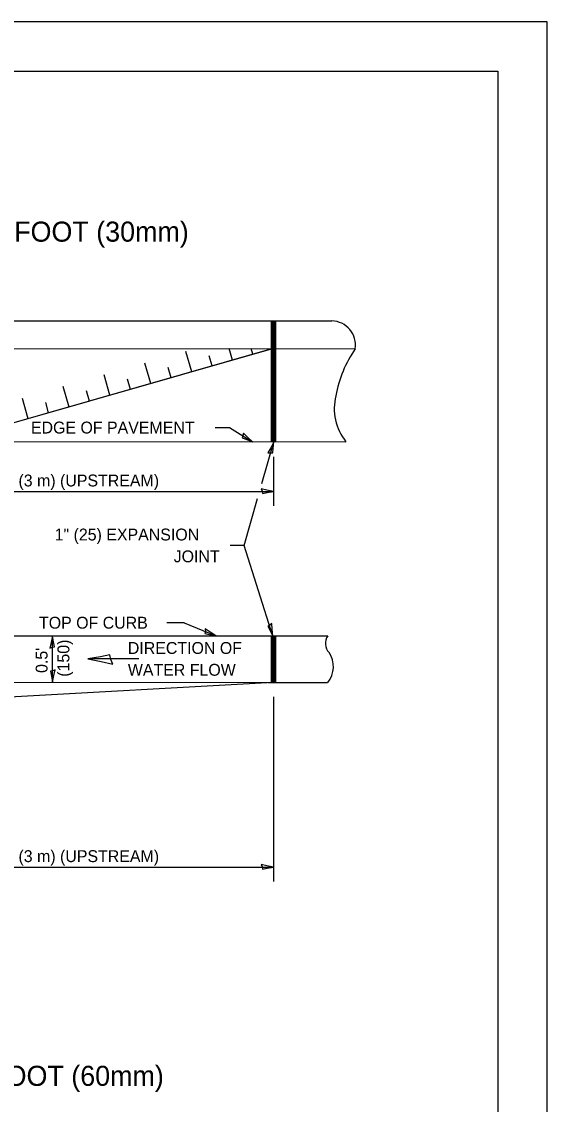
# Model space of a CAD drawing. Extents: x 99512 to 100192, y 99869 to 100309.
# Drawn here: x 100086.5 to 100192.5, y 100090.2 to 100308.6 of the extents above; entities that cross this region are included whole.
import ezdxf

# ---------------------------------------------------------------- set-up
doc = ezdxf.new("R2010")
doc.units = 0
for name, color, linetype in [('Design_EX_Roadway Dimensions', 7, 'Continuous'), ('Design_PR_Back of Gutter or Curb line', 7, 'Continuous'), ('Design_PR_Roadway Dimensions', 7, 'Continuous'), ('Design_PR_Roadway Notes', 7, 'Continuous'), ('Level 43', 7, 'Continuous'), ('Level 46', 7, 'Continuous'), ('Level 53', 7, 'Continuous'), ('Sheets_50 Reference Boundary', 7, 'Continuous'), ('Sheets_General Details', 7, 'Continuous'), ('Sheets_Printer Plotting Border', 7, 'Continuous'), ('Stage_Construction Traffic Control', 7, 'Continuous')]:
    doc.layers.add(name, color=color, linetype=linetype)

msp = doc.modelspace()

# ---------------------------------------------------------------- linework, layer by layer
at = {"layer": 'Design_PR_Back of Gutter or Curb line'}
for p, q in [((99974.53, 100248.38), (100149.05, 100248.27)), ((99974.53, 100248.38), (100149.05, 100248.27)), ((99969.83, 100242.76), (100153.75, 100242.64)), ((99969.83, 100242.76), (100153.75, 100242.64)), ((99971.7, 100224), (100151.88, 100223.88)), ((99971.7, 100224), (100151.88, 100223.88)), ((99973.44, 100184.83), (100148.19, 100184.72)), ((99973.44, 100184.83), (100148.19, 100184.72)), ((100137.23, 100175.33), (100073.39, 100171.81)), ((100137.23, 100175.33), (100073.39, 100171.81)), ((100136.19, 100175.35), (100148.15, 100175.34)), ((100136.19, 100175.35), (100148.15, 100175.34))]:
    msp.add_line(p, q, dxfattribs=at)
for centre, radius, start, end in [((100148.9, 100243.38), 4.9, 351.466, 88.2281), ((100148.9, 100243.38), 4.9, 351.466, 88.2281), ((100173.49, 100228.98), 24.01, 145.3081, 169.9192), ((100173.49, 100228.98), 24.01, 145.3081, 169.9192), ((100159.92, 100230.52), 10.42, 165.1701, 219.5055), ((100159.92, 100230.52), 10.42, 165.1701, 219.5055), ((100150.38, 100183.22), 2.66, 145.6045, 223.7643), ((100150.38, 100183.22), 2.66, 145.6045, 223.7643), ((100144.41, 100178.54), 4.95, 319.709, 34.9896), ((100144.41, 100178.54), 4.95, 319.709, 34.9896)]:
    msp.add_arc(centre, radius, start, end, dxfattribs=at)
at = {"layer": 'Design_PR_Roadway Notes'}
for p, q in [((100125.5, 100226.75), (100128.39, 100226.75)), ((100125.5, 100226.75), (100128.39, 100226.75)), ((100128.39, 100226.75), (100133.04, 100223.89)), ((100128.39, 100226.75), (100133.04, 100223.89)), ((100134.91, 100215.46), (100137.32, 100223.89)), ((100134.91, 100215.46), (100137.32, 100223.89)), ((100131.35, 100202.98), (100134.05, 100212.42)), ((100131.35, 100202.98), (100134.05, 100212.42)), ((100131.35, 100202.98), (100128.51, 100202.98)), ((100131.35, 100202.98), (100128.51, 100202.98)), ((100137.16, 100184.71), (100131.35, 100202.98)), ((100137.16, 100184.71), (100131.35, 100202.98)), ((100119.22, 100187.39), (100115.78, 100187.39)), ((100119.22, 100187.39), (100115.78, 100187.39)), ((100119.22, 100187.39), (100125.63, 100184.74)), ((100119.22, 100187.39), (100125.63, 100184.74)), ((100110.11, 100180.09), (100099.86, 100180.09)), ((100110.11, 100180.09), (100099.86, 100180.09))]:
    msp.add_line(p, q, dxfattribs=at)
for points in [[(100131.19, 100225.65), (100131.11, 100225.13), (100130.93, 100224.7), (100131.86, 100224.36), (100133.04, 100223.89), (100132.03, 100224.8)], [(100131.19, 100225.65), (100131.11, 100225.13), (100130.93, 100224.7), (100131.86, 100224.36), (100133.04, 100223.89), (100132.03, 100224.8)], [(100136.13, 100221.63), (100136.65, 100221.69), (100137.11, 100221.64), (100137.19, 100222.63), (100137.32, 100223.89), (100136.72, 100222.67)], [(100136.13, 100221.63), (100136.65, 100221.69), (100137.11, 100221.64), (100137.19, 100222.63), (100137.32, 100223.89), (100136.72, 100222.67)], [(100123.52, 100186.17), (100123.53, 100185.65), (100123.42, 100185.2), (100124.39, 100185.01), (100125.63, 100184.74), (100124.49, 100185.47)], [(100123.52, 100186.17), (100123.53, 100185.65), (100123.42, 100185.2), (100124.39, 100185.01), (100125.63, 100184.74), (100124.49, 100185.47)], [(100136.9, 100187.25), (100136.5, 100186.92), (100136.09, 100186.7), (100136.57, 100185.84), (100137.16, 100184.71), (100136.98, 100186.06)], [(100136.9, 100187.25), (100136.5, 100186.92), (100136.09, 100186.7), (100136.57, 100185.84), (100137.16, 100184.71), (100136.98, 100186.06)], [(100104.86, 100179.04), (100104.45, 100180), (100104.29, 100180.92), (100102.36, 100180.52), (100099.86, 100180.09), (100102.52, 100179.6)], [(100104.86, 100179.04), (100104.45, 100180), (100104.29, 100180.92), (100102.36, 100180.52), (100099.86, 100180.09), (100102.52, 100179.6)]]:
    msp.add_lwpolyline(points, close=True, dxfattribs=at)
at = {"layer": 'Level 43'}
for p, q in [((100137.24, 100220.84), (100137.24, 100211)), ((100137.24, 100220.84), (100137.24, 100211)), ((100061.79, 100213.88), (100137.24, 100213.88)), ((100061.79, 100213.88), (100137.24, 100213.88)), ((100092.71, 100175.37), (100092.71, 100184.76)), ((100092.71, 100175.37), (100092.71, 100184.76)), ((100137.24, 100172.46), (100137.24, 100135.21)), ((100137.24, 100172.46), (100137.24, 100135.21)), ((100060.78, 100138.1), (100137.24, 100138.1)), ((100060.78, 100138.1), (100137.24, 100138.1))]:
    msp.add_line(p, q, dxfattribs=at)
for points in [[(100134.75, 100214.4), (100134.95, 100213.92), (100135.03, 100213.46), (100135.99, 100213.66), (100137.24, 100213.88), (100135.91, 100214.12)], [(100134.75, 100214.4), (100134.95, 100213.92), (100135.03, 100213.46), (100135.99, 100213.66), (100137.24, 100213.88), (100135.91, 100214.12)], [(100092.19, 100182.26), (100092.67, 100182.46), (100093.13, 100182.54), (100092.93, 100183.51), (100092.71, 100184.76), (100092.47, 100183.42)], [(100092.19, 100182.26), (100092.67, 100182.46), (100093.13, 100182.54), (100092.93, 100183.51), (100092.71, 100184.76), (100092.47, 100183.42)], [(100093.24, 100177.87), (100092.76, 100177.67), (100092.29, 100177.59), (100092.5, 100176.62), (100092.71, 100175.37), (100092.96, 100176.71)], [(100093.24, 100177.87), (100092.76, 100177.67), (100092.29, 100177.59), (100092.5, 100176.62), (100092.71, 100175.37), (100092.96, 100176.71)], [(100134.75, 100138.62), (100134.95, 100138.14), (100135.03, 100137.68), (100135.99, 100137.88), (100137.24, 100138.1), (100135.91, 100138.34)], [(100134.75, 100138.62), (100134.95, 100138.14), (100135.03, 100137.68), (100135.99, 100137.88), (100137.24, 100138.1), (100135.91, 100138.34)]]:
    msp.add_lwpolyline(points, close=True, dxfattribs=at)
at = {"layer": 'Level 46'}
msp.add_line((100073.31, 100175.38), (100148.15, 100175.34), dxfattribs=at)
msp.add_line((100073.31, 100175.38), (100148.15, 100175.34), dxfattribs=at)
at = {"layer": 'Level 53'}
for p, q in [((100137.24, 100242.74), (100071.8, 100223.93)), ((100137.24, 100242.74), (100071.8, 100223.93)), ((100136.95, 100242.65), (100071.8, 100223.93)), ((100136.95, 100242.65), (100071.8, 100223.93)), ((100129.01, 100240.37), (100128.33, 100242.71)), ((100129.01, 100240.37), (100128.33, 100242.71)), ((100133.13, 100241.55), (100132.79, 100242.74)), ((100133.13, 100241.55), (100132.79, 100242.74)), ((100120.77, 100238), (100119.59, 100242.12)), ((100120.77, 100238), (100119.59, 100242.12)), ((100124.89, 100239.19), (100124.3, 100241.25)), ((100124.89, 100239.19), (100124.3, 100241.25)), ((100112.53, 100235.63), (100111.35, 100239.75)), ((100112.53, 100235.63), (100111.35, 100239.75)), ((100116.65, 100236.82), (100116.06, 100238.88)), ((100116.65, 100236.82), (100116.06, 100238.88)), ((100104.29, 100233.27), (100103.11, 100237.39)), ((100104.29, 100233.27), (100103.11, 100237.39)), ((100108.41, 100234.46), (100107.82, 100236.52)), ((100108.41, 100234.46), (100107.82, 100236.52)), ((100096.05, 100230.9), (100094.87, 100235.02)), ((100096.05, 100230.9), (100094.87, 100235.02)), ((100100.17, 100232.09), (100099.58, 100234.15)), ((100100.17, 100232.09), (100099.58, 100234.15)), ((100087.82, 100228.53), (100086.63, 100232.65)), ((100087.82, 100228.53), (100086.63, 100232.65)), ((100091.93, 100229.72), (100091.34, 100231.79)), ((100091.93, 100229.72), (100091.34, 100231.79))]:
    msp.add_line(p, q, dxfattribs=at)
at = {"layer": 'Sheets_50 Reference Boundary'}
msp.add_lwpolyline([(99552.47, 100298.64), (100182.47, 100298.64), (100182.47, 99898.64), (99552.47, 99898.64)], close=True, dxfattribs=at)
at = {"layer": 'Sheets_General Details'}
for p, q in [((100192.47, 100308.64), (99512.47, 100308.64)), ((100192.47, 99868.64), (100192.47, 100308.64))]:
    msp.add_line(p, q, dxfattribs=at)
msp.add_lwpolyline([(99552.47, 100298.64), (100182.47, 100298.64), (100182.47, 99878.64), (99552.47, 99878.64)], close=True, dxfattribs=at)
at = {"layer": 'Sheets_Printer Plotting Border'}
msp.add_lwpolyline([(99512.47, 99868.64), (100192.47, 99868.64), (100192.47, 100308.64), (99512.47, 100308.64)], close=True, dxfattribs=at)
at = {"layer": 'Stage_Construction Traffic Control'}
for p, q in [((100136.82, 100248.28), (100136.82, 100223.89)), ((100136.82, 100248.28), (100136.82, 100223.89)), ((100136.83, 100248.28), (100136.83, 100223.89)), ((100136.83, 100248.28), (100136.83, 100223.89)), ((100136.85, 100248.28), (100136.85, 100223.89)), ((100136.85, 100248.28), (100136.85, 100223.89)), ((100136.87, 100248.28), (100136.87, 100223.89)), ((100136.87, 100248.28), (100136.87, 100223.89)), ((100136.88, 100248.28), (100136.88, 100223.89)), ((100136.88, 100248.28), (100136.88, 100223.89)), ((100136.9, 100248.28), (100136.9, 100223.89)), ((100136.9, 100248.28), (100136.9, 100223.89)), ((100136.92, 100248.28), (100136.92, 100223.89)), ((100136.92, 100248.28), (100136.92, 100223.89)), ((100136.94, 100248.28), (100136.94, 100223.89)), ((100136.94, 100248.28), (100136.94, 100223.89)), ((100136.95, 100248.28), (100136.95, 100223.89)), ((100136.95, 100248.28), (100136.95, 100223.89)), ((100136.97, 100248.28), (100136.97, 100223.89)), ((100136.97, 100248.28), (100136.97, 100223.89)), ((100136.99, 100248.28), (100136.99, 100223.89)), ((100136.99, 100248.28), (100136.99, 100223.89)), ((100137, 100248.28), (100137, 100223.89)), ((100137, 100248.28), (100137, 100223.89)), ((100137.02, 100248.28), (100137.02, 100223.89)), ((100137.02, 100248.28), (100137.02, 100223.89)), ((100137.04, 100248.28), (100137.04, 100223.89)), ((100137.04, 100248.28), (100137.04, 100223.89)), ((100137.06, 100248.28), (100137.06, 100223.89)), ((100137.06, 100248.28), (100137.06, 100223.89)), ((100137.07, 100248.28), (100137.07, 100223.89)), ((100137.07, 100248.28), (100137.07, 100223.89)), ((100137.09, 100248.28), (100137.09, 100223.89)), ((100137.09, 100248.28), (100137.09, 100223.89)), ((100137.11, 100248.28), (100137.11, 100223.89)), ((100137.11, 100248.28), (100137.11, 100223.89)), ((100137.12, 100248.28), (100137.12, 100223.89)), ((100137.12, 100248.28), (100137.12, 100223.89)), ((100137.14, 100248.28), (100137.14, 100223.89)), ((100137.14, 100248.28), (100137.14, 100223.89)), ((100137.16, 100248.28), (100137.16, 100223.89)), ((100137.16, 100248.28), (100137.16, 100223.89)), ((100137.18, 100248.28), (100137.18, 100223.89)), ((100137.18, 100248.28), (100137.18, 100223.89)), ((100137.19, 100248.28), (100137.19, 100223.89)), ((100137.19, 100248.28), (100137.19, 100223.89)), ((100137.21, 100248.28), (100137.21, 100223.89)), ((100137.21, 100248.28), (100137.21, 100223.89)), ((100137.23, 100248.28), (100137.23, 100223.89)), ((100137.23, 100248.28), (100137.23, 100223.89)), ((100137.24, 100248.28), (100137.24, 100223.89)), ((100137.24, 100248.28), (100137.24, 100223.89)), ((100137.26, 100248.28), (100137.26, 100223.89)), ((100137.26, 100248.28), (100137.26, 100223.89)), ((100137.28, 100248.28), (100137.28, 100223.89)), ((100137.28, 100248.28), (100137.28, 100223.89)), ((100137.3, 100248.28), (100137.3, 100223.89)), ((100137.3, 100248.28), (100137.3, 100223.89)), ((100137.31, 100248.28), (100137.31, 100223.89)), ((100137.31, 100248.28), (100137.31, 100223.89)), ((100137.33, 100248.28), (100137.33, 100223.89)), ((100137.33, 100248.28), (100137.33, 100223.89)), ((100137.35, 100248.28), (100137.35, 100223.89)), ((100137.35, 100248.28), (100137.35, 100223.89)), ((100137.36, 100248.28), (100137.36, 100223.89)), ((100137.36, 100248.28), (100137.36, 100223.89)), ((100137.38, 100248.28), (100137.38, 100223.89)), ((100137.38, 100248.28), (100137.38, 100223.89)), ((100137.4, 100248.28), (100137.4, 100223.89)), ((100137.4, 100248.28), (100137.4, 100223.89)), ((100137.42, 100248.28), (100137.42, 100223.89)), ((100137.42, 100248.28), (100137.42, 100223.89)), ((100137.43, 100248.28), (100137.43, 100223.89)), ((100137.43, 100248.28), (100137.43, 100223.89)), ((100137.45, 100248.28), (100137.45, 100223.89)), ((100137.45, 100248.28), (100137.45, 100223.89)), ((100137.47, 100248.28), (100137.47, 100223.89)), ((100137.47, 100248.28), (100137.47, 100223.89)), ((100137.48, 100248.28), (100137.48, 100223.89)), ((100137.48, 100248.28), (100137.48, 100223.89)), ((100137.5, 100248.28), (100137.5, 100223.89)), ((100137.5, 100248.28), (100137.5, 100223.89)), ((100137.52, 100248.28), (100137.52, 100223.89)), ((100137.52, 100248.28), (100137.52, 100223.89)), ((100137.54, 100248.28), (100137.54, 100223.89)), ((100137.54, 100248.28), (100137.54, 100223.89)), ((100137.55, 100248.28), (100137.55, 100223.89)), ((100137.55, 100248.28), (100137.55, 100223.89)), ((100137.57, 100248.28), (100137.57, 100223.89)), ((100137.57, 100248.28), (100137.57, 100223.89)), ((100137.59, 100248.28), (100137.59, 100223.89)), ((100137.59, 100248.28), (100137.59, 100223.89)), ((100137.6, 100248.28), (100137.6, 100223.89)), ((100137.6, 100248.28), (100137.6, 100223.89)), ((100137.62, 100248.28), (100137.62, 100223.89)), ((100137.62, 100248.28), (100137.62, 100223.89)), ((100137.64, 100248.28), (100137.64, 100223.89)), ((100137.64, 100248.28), (100137.64, 100223.89)), ((100137.66, 100248.28), (100137.66, 100223.89)), ((100137.66, 100248.28), (100137.66, 100223.89)), ((100137.67, 100248.28), (100137.67, 100223.89)), ((100137.67, 100248.28), (100137.67, 100223.89)), ((100136.83, 100242.65), (100136.83, 100223.89)), ((100136.83, 100242.65), (100136.83, 100223.89)), ((100136.85, 100242.65), (100136.85, 100223.89)), ((100136.85, 100242.65), (100136.85, 100223.89)), ((100136.87, 100242.65), (100136.87, 100223.89)), ((100136.87, 100242.65), (100136.87, 100223.89)), ((100136.88, 100242.65), (100136.88, 100223.89)), ((100136.88, 100242.65), (100136.88, 100223.89)), ((100136.9, 100242.65), (100136.9, 100223.89)), ((100136.9, 100242.65), (100136.9, 100223.89)), ((100136.92, 100242.65), (100136.92, 100223.89)), ((100136.92, 100242.65), (100136.92, 100223.89)), ((100136.94, 100242.65), (100136.94, 100223.89)), ((100136.94, 100242.65), (100136.94, 100223.89)), ((100136.95, 100242.65), (100136.95, 100223.89)), ((100136.95, 100242.65), (100136.95, 100223.89)), ((100136.97, 100242.65), (100136.97, 100223.89)), ((100136.97, 100242.65), (100136.97, 100223.89)), ((100136.99, 100242.65), (100136.99, 100223.89)), ((100136.99, 100242.65), (100136.99, 100223.89)), ((100137, 100242.65), (100137, 100223.89)), ((100137, 100242.65), (100137, 100223.89)), ((100137.02, 100242.65), (100137.02, 100223.89)), ((100137.02, 100242.65), (100137.02, 100223.89)), ((100137.04, 100242.65), (100137.04, 100223.89)), ((100137.04, 100242.65), (100137.04, 100223.89)), ((100137.06, 100242.65), (100137.06, 100223.89)), ((100137.06, 100242.65), (100137.06, 100223.89)), ((100137.07, 100242.65), (100137.07, 100223.89)), ((100137.07, 100242.65), (100137.07, 100223.89)), ((100137.09, 100242.65), (100137.09, 100223.89)), ((100137.09, 100242.65), (100137.09, 100223.89)), ((100137.11, 100242.65), (100137.11, 100223.89)), ((100137.11, 100242.65), (100137.11, 100223.89)), ((100137.12, 100242.65), (100137.12, 100223.89)), ((100137.12, 100242.65), (100137.12, 100223.89)), ((100137.14, 100242.65), (100137.14, 100223.89)), ((100137.14, 100242.65), (100137.14, 100223.89)), ((100137.16, 100242.65), (100137.16, 100223.89)), ((100137.16, 100242.65), (100137.16, 100223.89)), ((100137.18, 100242.65), (100137.18, 100223.89)), ((100137.18, 100242.65), (100137.18, 100223.89)), ((100137.19, 100242.65), (100137.19, 100223.89)), ((100137.19, 100242.65), (100137.19, 100223.89)), ((100137.21, 100242.65), (100137.21, 100223.89)), ((100137.21, 100242.65), (100137.21, 100223.89)), ((100137.23, 100242.65), (100137.23, 100223.89)), ((100137.23, 100242.65), (100137.23, 100223.89)), ((100137.24, 100242.65), (100137.24, 100223.89)), ((100137.24, 100242.65), (100137.24, 100223.89)), ((100137.26, 100242.65), (100137.26, 100223.89)), ((100137.26, 100242.65), (100137.26, 100223.89)), ((100137.28, 100242.65), (100137.28, 100223.89)), ((100137.28, 100242.65), (100137.28, 100223.89)), ((100137.3, 100242.65), (100137.3, 100223.89)), ((100137.3, 100242.65), (100137.3, 100223.89)), ((100137.31, 100242.65), (100137.31, 100223.89)), ((100137.31, 100242.65), (100137.31, 100223.89)), ((100137.33, 100242.65), (100137.33, 100223.89)), ((100137.33, 100242.65), (100137.33, 100223.89)), ((100137.35, 100242.65), (100137.35, 100223.89)), ((100137.35, 100242.65), (100137.35, 100223.89)), ((100137.36, 100242.65), (100137.36, 100223.89)), ((100137.36, 100242.65), (100137.36, 100223.89)), ((100137.38, 100242.65), (100137.38, 100223.89)), ((100137.38, 100242.65), (100137.38, 100223.89)), ((100137.4, 100242.65), (100137.4, 100223.89)), ((100137.4, 100242.65), (100137.4, 100223.89)), ((100137.42, 100242.65), (100137.42, 100223.89)), ((100137.42, 100242.65), (100137.42, 100223.89)), ((100137.43, 100242.65), (100137.43, 100223.89)), ((100137.43, 100242.65), (100137.43, 100223.89)), ((100137.45, 100242.65), (100137.45, 100223.89)), ((100137.45, 100242.65), (100137.45, 100223.89)), ((100137.47, 100242.65), (100137.47, 100223.89)), ((100137.47, 100242.65), (100137.47, 100223.89)), ((100137.48, 100242.65), (100137.48, 100223.89)), ((100137.48, 100242.65), (100137.48, 100223.89)), ((100137.5, 100242.65), (100137.5, 100223.89)), ((100137.5, 100242.65), (100137.5, 100223.89)), ((100137.52, 100242.65), (100137.52, 100223.89)), ((100137.52, 100242.65), (100137.52, 100223.89)), ((100137.54, 100242.65), (100137.54, 100223.89)), ((100137.54, 100242.65), (100137.54, 100223.89)), ((100137.55, 100242.65), (100137.55, 100223.89)), ((100137.55, 100242.65), (100137.55, 100223.89)), ((100137.57, 100242.65), (100137.57, 100223.89)), ((100137.57, 100242.65), (100137.57, 100223.89)), ((100137.59, 100242.65), (100137.59, 100223.89)), ((100137.59, 100242.65), (100137.59, 100223.89)), ((100137.6, 100242.65), (100137.6, 100223.89)), ((100137.6, 100242.65), (100137.6, 100223.89)), ((100137.62, 100242.65), (100137.62, 100223.89)), ((100137.62, 100242.65), (100137.62, 100223.89)), ((100137.64, 100242.65), (100137.64, 100223.89)), ((100137.64, 100242.65), (100137.64, 100223.89)), ((100137.66, 100242.65), (100137.66, 100223.89)), ((100137.66, 100242.65), (100137.66, 100223.89)), ((100136.82, 100184.73), (100136.82, 100175.35)), ((100136.82, 100184.73), (100136.82, 100175.35)), ((100136.83, 100184.73), (100136.83, 100175.35)), ((100136.83, 100184.73), (100136.83, 100175.35)), ((100136.85, 100184.73), (100136.85, 100175.35)), ((100136.85, 100184.73), (100136.85, 100175.35)), ((100136.87, 100184.73), (100136.87, 100175.35)), ((100136.87, 100184.73), (100136.87, 100175.35)), ((100136.88, 100184.73), (100136.88, 100175.35)), ((100136.88, 100184.73), (100136.88, 100175.35)), ((100136.9, 100184.73), (100136.9, 100175.35)), ((100136.9, 100184.73), (100136.9, 100175.35)), ((100136.92, 100184.73), (100136.92, 100175.35)), ((100136.92, 100184.73), (100136.92, 100175.35)), ((100136.94, 100184.73), (100136.94, 100175.35)), ((100136.94, 100184.73), (100136.94, 100175.35)), ((100136.95, 100184.73), (100136.95, 100175.35)), ((100136.95, 100184.73), (100136.95, 100175.35)), ((100136.97, 100184.73), (100136.97, 100175.35)), ((100136.97, 100184.73), (100136.97, 100175.35)), ((100136.99, 100184.73), (100136.99, 100175.35)), ((100136.99, 100184.73), (100136.99, 100175.35)), ((100137, 100184.73), (100137, 100175.35)), ((100137, 100184.73), (100137, 100175.35)), ((100137.02, 100184.73), (100137.02, 100175.35)), ((100137.02, 100184.73), (100137.02, 100175.35)), ((100137.04, 100184.73), (100137.04, 100175.35)), ((100137.04, 100184.73), (100137.04, 100175.35)), ((100137.06, 100184.73), (100137.06, 100175.35)), ((100137.06, 100184.73), (100137.06, 100175.35)), ((100137.07, 100184.73), (100137.07, 100175.35)), ((100137.07, 100184.73), (100137.07, 100175.35)), ((100137.09, 100184.73), (100137.09, 100175.35)), ((100137.09, 100184.73), (100137.09, 100175.35)), ((100137.11, 100184.73), (100137.11, 100175.35)), ((100137.11, 100184.73), (100137.11, 100175.35)), ((100137.12, 100184.73), (100137.12, 100175.35)), ((100137.12, 100184.73), (100137.12, 100175.35)), ((100137.14, 100184.73), (100137.14, 100175.35)), ((100137.14, 100184.73), (100137.14, 100175.35)), ((100137.16, 100184.73), (100137.16, 100175.35)), ((100137.16, 100184.73), (100137.16, 100175.35)), ((100137.18, 100184.73), (100137.18, 100175.35)), ((100137.18, 100184.73), (100137.18, 100175.35)), ((100137.19, 100184.73), (100137.19, 100175.35)), ((100137.19, 100184.73), (100137.19, 100175.35)), ((100137.21, 100184.73), (100137.21, 100175.35)), ((100137.21, 100184.73), (100137.21, 100175.35)), ((100137.23, 100184.73), (100137.23, 100175.35)), ((100137.23, 100184.73), (100137.23, 100175.35)), ((100137.24, 100184.73), (100137.24, 100175.35)), ((100137.24, 100184.73), (100137.24, 100175.35)), ((100137.26, 100184.73), (100137.26, 100175.35)), ((100137.26, 100184.73), (100137.26, 100175.35)), ((100137.28, 100184.73), (100137.28, 100175.35)), ((100137.28, 100184.73), (100137.28, 100175.35)), ((100137.3, 100184.73), (100137.3, 100175.35)), ((100137.3, 100184.73), (100137.3, 100175.35)), ((100137.31, 100184.73), (100137.31, 100175.35)), ((100137.31, 100184.73), (100137.31, 100175.35)), ((100137.33, 100184.73), (100137.33, 100175.35)), ((100137.33, 100184.73), (100137.33, 100175.35)), ((100137.35, 100184.73), (100137.35, 100175.35)), ((100137.35, 100184.73), (100137.35, 100175.35)), ((100137.36, 100184.73), (100137.36, 100175.35)), ((100137.36, 100184.73), (100137.36, 100175.35)), ((100137.38, 100184.73), (100137.38, 100175.35)), ((100137.38, 100184.73), (100137.38, 100175.35)), ((100137.4, 100184.73), (100137.4, 100175.35)), ((100137.4, 100184.73), (100137.4, 100175.35)), ((100137.42, 100184.73), (100137.42, 100175.35)), ((100137.42, 100184.73), (100137.42, 100175.35)), ((100137.43, 100184.73), (100137.43, 100175.35)), ((100137.43, 100184.73), (100137.43, 100175.35)), ((100137.45, 100184.73), (100137.45, 100175.35)), ((100137.45, 100184.73), (100137.45, 100175.35)), ((100137.47, 100184.73), (100137.47, 100175.35)), ((100137.47, 100184.73), (100137.47, 100175.35)), ((100137.48, 100184.73), (100137.48, 100175.35)), ((100137.48, 100184.73), (100137.48, 100175.35)), ((100137.5, 100184.73), (100137.5, 100175.35)), ((100137.5, 100184.73), (100137.5, 100175.35)), ((100137.52, 100184.73), (100137.52, 100175.35)), ((100137.52, 100184.73), (100137.52, 100175.35)), ((100137.54, 100184.73), (100137.54, 100175.35)), ((100137.54, 100184.73), (100137.54, 100175.35)), ((100137.55, 100184.73), (100137.55, 100175.35)), ((100137.55, 100184.73), (100137.55, 100175.35)), ((100137.57, 100184.73), (100137.57, 100175.35)), ((100137.57, 100184.73), (100137.57, 100175.35)), ((100137.59, 100184.73), (100137.59, 100175.35)), ((100137.59, 100184.73), (100137.59, 100175.35)), ((100137.6, 100184.73), (100137.6, 100175.35)), ((100137.6, 100184.73), (100137.6, 100175.35)), ((100137.62, 100184.73), (100137.62, 100175.35)), ((100137.62, 100184.73), (100137.62, 100175.35)), ((100137.64, 100184.73), (100137.64, 100175.35)), ((100137.64, 100184.73), (100137.64, 100175.35)), ((100137.66, 100184.73), (100137.66, 100175.35)), ((100137.66, 100184.73), (100137.66, 100175.35)), ((100137.67, 100184.73), (100137.67, 100175.35)), ((100137.67, 100184.73), (100137.67, 100175.35))]:
    msp.add_line(p, q, dxfattribs=at)

# ---------------------------------------------------------------- texts
at = {"layer": 'Design_EX_Roadway Dimensions'}
for s, p in [('GUTTER DEPRESSION 0.1 FOOT (30mm)', (100015.16, 100264.26)), ('GUTTER DEPRESSION 0.2 FOOT (60mm)', (100010.13, 100093.96))]:
    msp.add_text(s, height=4.05, dxfattribs=at).set_placement(p)
at = {"layer": 'Design_PR_Roadway Dimensions'}
for p in [(100076.78, 100214.88), (100076.78, 100214.88), (100076.78, 100139.1), (100076.78, 100139.1)]:
    msp.add_text('10\'-0" (3 m) (UPSTREAM)', height=2.4, dxfattribs=at).set_placement(p)
for s, p in [('(150)', (100096.11, 100176.49)), ('(150)', (100096.11, 100176.49)), ("0.5'", (100091.71, 100177.26)), ("0.5'", (100091.71, 100177.26))]:
    msp.add_text(s, height=2.4, rotation=90, dxfattribs=at).set_placement(p)
at = {"layer": 'Design_PR_Roadway Notes'}
for s, p in [('EDGE OF PAVEMENT', (100088.36, 100225.56)), ('EDGE OF PAVEMENT', (100088.36, 100225.56)), ('1" (25) EXPANSION', (100093.14, 100203.98)), ('1" (25) EXPANSION', (100093.14, 100203.98)), ('JOINT', (100117.14, 100199.58)), ('JOINT', (100117.14, 100199.58)), ('TOP OF CURB', (100089.99, 100186.19)), ('TOP OF CURB', (100089.99, 100186.19)), ('DIRECTION OF', (100107.9, 100181.09)), ('DIRECTION OF', (100107.9, 100181.09)), ('WATER FLOW', (100107.9, 100176.69)), ('WATER FLOW', (100107.9, 100176.69))]:
    msp.add_text(s, height=2.4, dxfattribs=at).set_placement(p)

doc.saveas('drawing.dxf')
